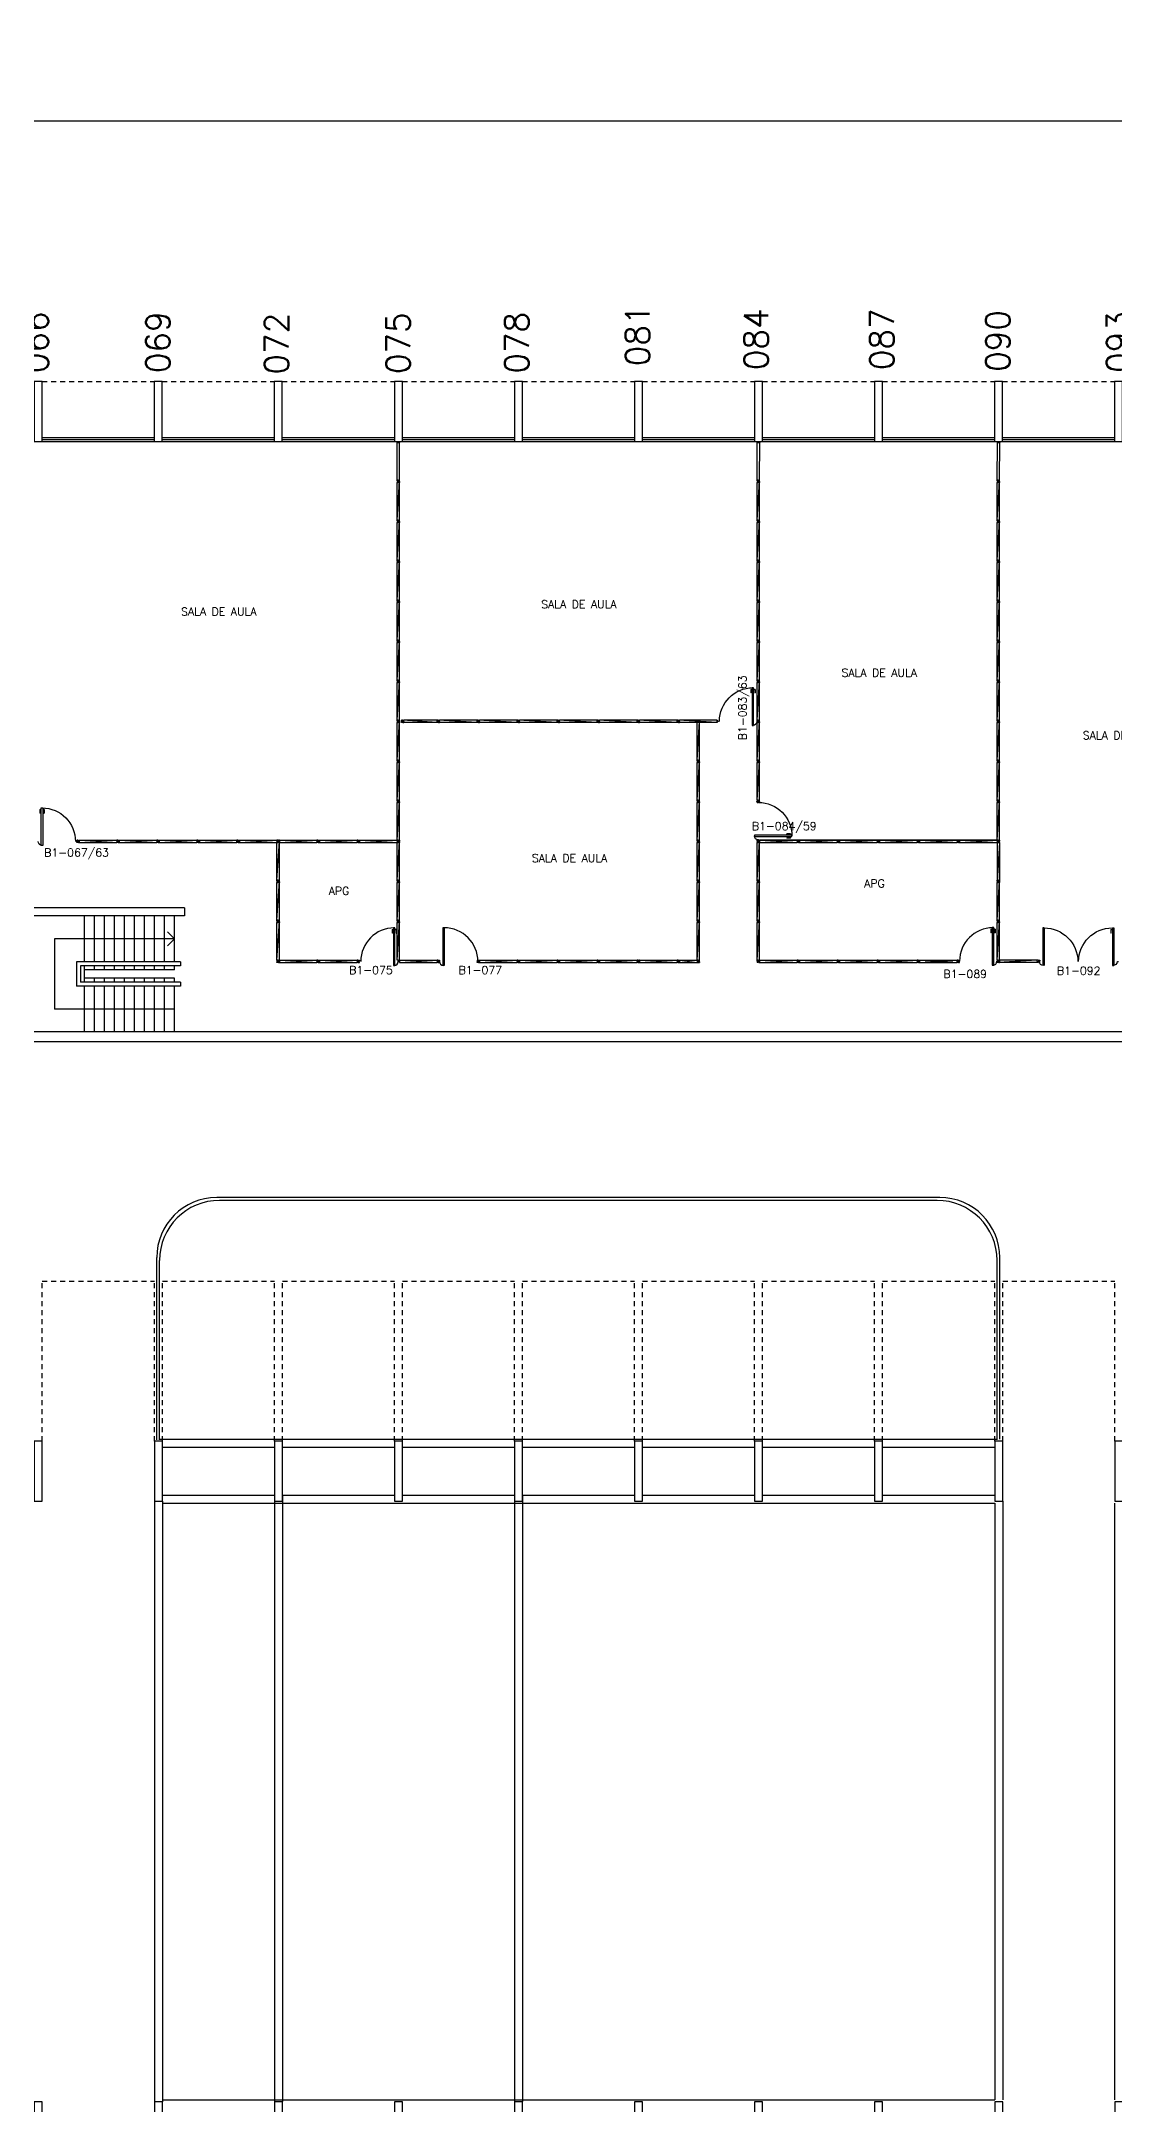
# Model space of a CAD drawing. Header units: millimetres. Extents: x 2641 to 2879, y 1208 to 1302.
# Drawn here: x 2720.1 to 2746.9, y 1250.3 to 1301.9 of the extents above; entities that cross this region are included whole.
import ezdxf
from ezdxf.enums import TextEntityAlignment as Align

# ---------------------------------------------------------------- set-up
doc = ezdxf.new("R2010")
doc.units = ezdxf.units.MM
doc.linetypes.add('HIDDEN2', pattern=[0.1875, 0.125, -0.0625])
for name, color, linetype in [('1', 1, 'Continuous'), ('ALV', 2, 'Continuous'), ('AREA', 2, 'Continuous'), ('BANC', 2, 'Continuous'), ('DIV', 2, 'Continuous'), ('ESC', 1, 'Continuous'), ('ESQ', 1, 'Continuous'), ('ESTR', 3, 'Continuous'), ('NOPILAR1', 2, 'Continuous'), ('PISO', 1, 'Continuous'), ('PORTA', 2, 'Continuous'), ('PROJ', 1, 'HIDDEN2'), ('TEXTO-ENDEREÇO', 2, 'Continuous'), ('TEXTOCENTROCUSTO', 2, 'Continuous')]:
    doc.layers.add(name, color=color, linetype=linetype)
doc.layers.add('3', color=1, linetype='Continuous', lineweight=25)
doc.styles.add('1', font='romans.shx')
doc.styles.add('NOPILAR', font='simplex.shx', dxfattribs={"height": 0.6})
doc.styles.add('UNB-100', font='simplex.shx', dxfattribs={"height": 0.2})
doc.styles.add('UNB-100-1', font='simplex.shx', dxfattribs={"height": 0.2})
doc.dimstyles.new('1-600', dxfattribs={"dimtxt": 1.1, "dimasz": 2.5, "dimexe": 2, "dimexo": 4, "dimgap": 0.2, "dimtad": 1, "dimdec": 0, "dimzin": 4, "dimdsep": 46, "dimlunit": 6, "dimtxsty": '1', "dimblk1": 'NONE', "dimblk2": 'NONE', "dimsah": 1, "dimcen": 0, "dimclrd": 2, "dimclre": 2, "dimclrt": 2, "dimadec": 0, "dimazin": 0, "dimtfac": 1, "dimtdec": 0, "dimtmove": 2, "dimatfit": 3, "dimldrblk": 'NONE', "dimfxl": 1, "dimtolj": 1, "dimtzin": 0, "dimarcsym": 0})

# ---------------------------------------------------------------- blocks, each defined once
blk = doc.blocks.new('PILAR-SLS')
for points in [[(0, -1.5), (0.2, -1.5), (0.2, 0), (0, 0)], [(0.003, -27.987), (0.203, -27.987), (0.203, -26.487), (0.003, -26.487)], [(0.003, -44.497), (0.203, -44.497), (0.203, -42.997), (0.003, -42.997)]]:
    blk.add_lwpolyline(points, close=True)
blk = doc.blocks.new('*D54')
at = {"layer": 'DEFPOINTS', "color": 0, "transparency": 16777216}
for p in [(2653.93, 1299.895), (2653.93, 1293.396), (2876.13, 1293.396)]:
    blk.add_point(p, dxfattribs=at)
at = {"layer": 'TEXTOCENTROCUSTO', "color": 2, "lineweight": -2, "transparency": 16777216}
for p, q in [((2653.93, 1297.396), (2653.93, 1301.895)), ((2876.13, 1297.396), (2876.13, 1301.895)), ((2876.13, 1299.895), (2653.93, 1299.895))]:
    blk.add_line(p, q, dxfattribs=at)
at = {"layer": 'TEXTOCENTROCUSTO', "color": 2, "transparency": 16777216, "insert": (2765.03, 1300.645), "char_height": 1.1, "attachment_point": 5, "rotation": 0, "style": '1'}
blk.add_mtext('\\A1;PRC', dxfattribs=at)
blk = doc.blocks.new('_NONE')
at = {"color": 0, "linetype": 'ByBlock'}
blk.add_circle((0, 0), 0.25, dxfattribs=at)
blk = doc.blocks.new('DIVMT-SLS')
for p, q in [((-0.03, 0.03), (-0.03, 0.006)), ((-0.008, 0.03), (-0.03, 0.03)), ((-0.0185, 0.006), (-0.03, 0.006)), ((-0.0185, -0.006), (-0.0185, 0.006)), ((-0.008, 0.03), (-0.008, 0.02)), ((-0.008, 0.02), (0.008, 0.02)), ((-0.0051, 0), (0.0051, 0)), ((0.0051, 0), (-0.0051, 0)), ((-0.0051, 0), (0.0051, 0)), ((0.97, -0.03), (0, 0.03)), ((0, -0.0051), (0, 0.0051)), ((0, 0.0051), (0, -0.0051)), ((0.008, 0.03), (0.008, 0.02)), ((0.008, 0.03), (0.03, 0.03)), ((0.0205, 0.006), (0.03, 0.006)), ((0.0205, -0.006), (0.0205, 0.006)), ((0.0205, 0.006), (0.0205, -0.006)), ((0.0205, 0.006), (0.03, 0.006)), ((0.97, 0.03), (0.03, 0.03)), ((0.03, 0.006), (0.03, 0.03)), ((0.03, -0.03), (0.03, 0.03)), ((0.03, -0.005), (0.03, 0.005)), ((0.97, 0.03), (0.97, 0.009)), ((0.97, 0.009), (0.97, 0.027)), ((0.9795, 0.006), (0.97, 0.006)), ((0.97, -0.005), (0.97, 0.005)), ((0.9795, 0.006), (0.9795, -0.006)), ((1.0051, 0), (0.9949, 0)), ((1, 0.0051), (1, -0.0051)), ((-0.0185, -0.006), (-0.03, -0.006)), ((-0.03, -0.03), (-0.03, -0.006)), ((-0.008, -0.03), (-0.03, -0.03)), ((-0.008, -0.03), (-0.008, -0.02)), ((-0.008, -0.02), (0.008, -0.02)), ((0.008, -0.03), (0.008, -0.02)), ((0.008, -0.03), (0.03, -0.03)), ((0.0205, -0.006), (0.03, -0.006)), ((0.0205, -0.006), (0.03, -0.006)), ((0.03, -0.006), (0.03, -0.03)), ((0.97, -0.03), (0.03, -0.03)), ((0.9795, -0.006), (0.97, -0.006)), ((0.97, -0.009), (0.97, -0.027))]:
    blk.add_line(p, q)
blk = doc.blocks.new('ESCBSL-SLS')
for p, q in [((0.005, 3.105), (4.007, 3.105)), ((0.005, 3.105), (0.005, 2.905)), ((4.007, 3.105), (4.007, 0.005)), ((0.005, 2.905), (4.007, 2.905)), ((0.254, 1.755), (0.254, 2.905)), ((0.504, 1.755), (0.504, 2.905)), ((0.754, 1.755), (0.754, 2.905)), ((1.004, 1.755), (1.004, 2.905)), ((1.254, 1.755), (1.254, 2.905)), ((1.504, 1.755), (1.504, 2.905)), ((1.754, 1.755), (1.754, 2.905)), ((2.004, 1.755), (2.004, 2.905)), ((2.254, 1.755), (2.254, 2.905)), ((2.504, 1.755), (2.504, 2.905)), ((3.807, 2.905), (3.807, 0.005)), ((3.927, 2.905), (3.927, 0.005)), ((0.102, 1.755), (2.702, 1.755)), ((0.102, 1.755), (0.102, 1.655)), ((0.102, 1.655), (2.602, 1.655)), ((0.254, 1.555), (0.254, 1.655)), ((0.254, 1.555), (0.747, 1.555)), ((0.504, 1.555), (0.504, 1.655)), ((0.747, 1.555), (1.533, 1.555)), ((0.754, 1.555), (0.754, 1.655)), ((1.004, 1.555), (1.004, 1.655)), ((1.254, 1.555), (1.254, 1.655)), ((1.468, 1.555), (1.745, 1.555)), ((1.504, 1.555), (1.504, 1.655)), ((1.745, 1.555), (2.504, 1.555)), ((1.754, 1.555), (1.754, 1.655)), ((2.004, 1.555), (2.004, 1.655)), ((2.254, 1.555), (2.254, 1.655)), ((2.504, 1.252), (2.504, 1.655)), ((2.602, 1.655), (2.602, 1.252)), ((2.702, 1.755), (2.702, 1.152)), ((0.102, 1.252), (2.602, 1.252)), ((0.102, 1.252), (0.102, 1.152)), ((0.102, 1.152), (2.702, 1.152)), ((0.254, 1.352), (2.504, 1.352)), ((0.254, 1.252), (0.254, 1.352)), ((0.254, 0.005), (0.254, 1.152)), ((0.504, 1.252), (0.504, 1.352)), ((0.504, 0.005), (0.504, 1.152)), ((0.754, 1.252), (0.754, 1.352)), ((0.754, 0.005), (0.754, 1.152)), ((1.004, 1.252), (1.004, 1.352)), ((1.004, 0.005), (1.004, 1.152)), ((1.254, 1.252), (1.254, 1.352)), ((1.254, 0.005), (1.254, 1.152)), ((1.504, 1.252), (1.504, 1.352)), ((1.504, 0.005), (1.504, 1.152)), ((1.754, 1.252), (1.754, 1.352)), ((1.754, 0.005), (1.754, 1.152)), ((2.004, 1.252), (2.004, 1.352)), ((2.004, 0.005), (2.004, 1.152)), ((2.254, 1.252), (2.254, 1.352)), ((2.254, 0.005), (2.254, 1.152)), ((2.504, 0.005), (2.504, 1.152))]:
    blk.add_line(p, q)
blk = doc.blocks.new('MTT-SLS')
for p, q in [((-0.008, 0.03), (-0.03, 0.03)), ((-0.03, 0.03), (-0.03, 0.006)), ((-0.0185, 0.006), (-0.03, 0.006)), ((-0.0185, -0.006), (-0.0185, 0.006)), ((-0.008, 0.03), (-0.008, 0.02)), ((-0.008, 0.02), (0.008, 0.02)), ((-0.0051, 0), (0.0051, 0)), ((0, -0.0051), (0, 0.0051)), ((0.008, 0.03), (0.03, 0.03)), ((0.008, 0.03), (0.008, 0.02)), ((0.0205, -0.006), (0.0205, 0.006)), ((0.0205, 0.006), (0.03, 0.006)), ((0.03, 0.006), (0.03, 0.03)), ((-0.03, -0.03), (-0.03, -0.006)), ((-0.0185, -0.006), (-0.03, -0.006)), ((-0.008, -0.03), (-0.03, -0.03)), ((-0.008, -0.02), (0.008, -0.02)), ((-0.008, -0.03), (-0.008, -0.02)), ((0.008, -0.03), (0.008, -0.02)), ((0.008, -0.03), (0.03, -0.03)), ((0.0205, -0.006), (0.03, -0.006)), ((0.03, -0.006), (0.03, -0.03))]:
    blk.add_line(p, q)
blk = doc.blocks.new('DIVINI-SLS')
for p, q in [((-0.005, 0), (0.005, 0)), ((0.008, 0.02), (0, 0.02)), ((0, 0.001), (0, 0.02)), ((0, -0.005), (0, 0.005)), ((0, -0.02), (0, 0.001)), ((0.008, 0.03), (0.03, 0.03)), ((0.008, 0.03), (0.008, 0.02)), ((0.02, 0.006), (0.03, 0.006)), ((0.02, 0.006), (0.02, -0.006)), ((0.02, -0.004), (0.02, 0.004)), ((0.023, 0.006), (0.027, 0.006)), ((0.97, 0.03), (0.03, 0.03)), ((0.03, -0.03), (0.03, 0.03)), ((0.03, 0.009), (0.03, 0.027)), ((0.03, -0.005), (0.03, 0.005)), ((0.97, 0.03), (0.97, 0.009)), ((0.97, -0.03), (0.97, 0.03)), ((0.97, 0.009), (0.97, 0.027)), ((0.98, 0.006), (0.97, 0.006)), ((0.97, -0.005), (0.97, 0.005)), ((0.98, 0.006), (0.98, -0.006)), ((0.99, 0), (1.008, 0)), ((0.999, 0.006), (0.999, -0.006)), ((0, -0.02), (0.008, -0.02)), ((0.008, -0.03), (0.008, -0.02)), ((0.008, -0.03), (0.03, -0.03)), ((0.02, -0.006), (0.03, -0.006)), ((0.023, -0.006), (0.027, -0.006)), ((0.03, -0.009), (0.03, -0.027)), ((0.97, -0.03), (0.03, -0.03)), ((0.98, -0.006), (0.97, -0.006)), ((0.97, -0.009), (0.97, -0.027))]:
    blk.add_line(p, q)
blk = doc.blocks.new('PDVDP-SLS')
for p, q in [((0.112, 0.84), (0.112, -0.1)), ((0.147, 0.84), (0.112, 0.84)), ((0.147, 0.84), (0.147, -0.1)), ((1.853, 0.84), (1.888, 0.84)), ((1.853, 0.84), (1.853, -0.1)), ((1.888, 0.84), (1.888, -0.1)), ((0.009, 0), (-0.009, 0)), ((0, -0.012), (0, 0.01)), ((0.147, -0.1), (0.112, -0.1))]:
    blk.add_line(p, q)
for centre, radius, start, end in [((0.148, -0.002), 0.843, 0, 90), ((1.853, -0.002), 0.843, 90, 180), ((0.131, 0), 0.101, 180, 270), ((1.87, 0), 0.101, 270, 0)]:
    blk.add_arc(centre, radius, start, end)
blk = doc.blocks.new('PDVD-SLS')
at = {"layer": 'DIV'}
for p, q in [((-0.192, 0.8), (-0.152, 0.8)), ((-0.192, 0.8), (-0.192, 0.71)), ((-0.182, 0.71), (-0.192, 0.71)), ((-0.182, 0.79), (-0.152, 0.79)), ((-0.182, 0.79), (-0.182, 0.71)), ((-0.153, 0.84), (-0.153, -0.1)), ((-0.118, 0.84), (-0.153, 0.84)), ((-0.118, -0.1), (-0.118, 0.84)), ((-0.078, 0.8), (-0.118, 0.8)), ((-0.088, 0.79), (-0.118, 0.79)), ((-0.088, 0.79), (-0.088, 0.71)), ((-0.088, 0.71), (-0.078, 0.71)), ((-0.078, 0.8), (-0.078, 0.71)), ((-0.118, -0.1), (-0.118, 0.043)), ((-0.118, -0.1), (-0.118, 0.029)), ((-0.153, -0.1), (-0.118, -0.1))]:
    blk.add_line(p, q, dxfattribs=at)
for centre, radius, start, end in [((-0.133, 0), 0.839, 90.1717, 180), ((-0.138, 0), 0.1, 271.4326, 0)]:
    blk.add_arc(centre, radius, start, end, dxfattribs=at)
blk = doc.blocks.new('PDVE-SLS')
at = {"layer": 'DIV'}
for p, q in [((-0.1, -0.152), (-0.1, -0.118)), ((-0.1, -0.118), (0.029, -0.118)), ((-0.1, -0.118), (0.043, -0.118)), ((-0.1, -0.118), (0.84, -0.118)), ((0.84, -0.152), (-0.1, -0.152)), ((0.8, -0.078), (0.71, -0.078)), ((0.71, -0.088), (0.71, -0.078)), ((0.79, -0.088), (0.71, -0.088)), ((0.79, -0.182), (0.71, -0.182)), ((0.71, -0.182), (0.71, -0.192)), ((0.8, -0.192), (0.71, -0.192)), ((0.79, -0.088), (0.79, -0.118)), ((0.79, -0.182), (0.79, -0.152)), ((0.8, -0.078), (0.8, -0.118)), ((0.8, -0.192), (0.8, -0.152)), ((0.84, -0.118), (0.84, -0.152))]:
    blk.add_line(p, q, dxfattribs=at)
for centre, radius, start, end in [((0, -0.138), 0.1, 90, 178.5674), ((0, -0.133), 0.839, 270, 359.8283)]:
    blk.add_arc(centre, radius, start, end, dxfattribs=at)

msp = doc.modelspace()

# ---------------------------------------------------------------- linework, layer by layer
for p, q in [((2737.997, 1282.868), (2738.018, 1282.868)), ((2738.018, 1282.868), (2738, 1282.868)), ((2738.021, 1282.877), (2738.033, 1282.877)), ((2738.021, 1282.877), (2738.021, 1282.868)), ((2738.022, 1282.898), (2738.032, 1282.898)), ((2738.032, 1282.868), (2738.022, 1282.868)), ((2738.027, 1282.903), (2738.027, 1282.892)), ((2738.033, 1282.877), (2738.033, 1282.868)), ((2738.036, 1282.868), (2738.054, 1282.868)), ((2730.037, 1278.899), (2730.019, 1278.899)), ((2730.028, 1278.886), (2730.028, 1278.909)), ((2735.018, 1278.928), (2735, 1278.928)), ((2735.021, 1278.918), (2735.021, 1278.928)), ((2735.033, 1278.918), (2735.021, 1278.918)), ((2735.022, 1278.928), (2735.032, 1278.928)), ((2735.032, 1278.898), (2735.022, 1278.898)), ((2735.027, 1278.892), (2735.027, 1278.903)), ((2735.033, 1278.918), (2735.033, 1278.928)), ((2735.036, 1278.928), (2735.054, 1278.928)), ((2735.057, 1278.928), (2735.036, 1278.928))]:
    msp.add_line(p, q)
at = {"layer": '1', "color": 1}
msp.add_line((2743.997, 1281.928), (2738.076, 1281.928), dxfattribs=at)
at = {"layer": 'ALV'}
for p, q in [((2730.141, 1279.739), (2730.141, 1278.799)), ((2730.176, 1279.739), (2730.141, 1279.739)), ((2730.176, 1279.739), (2730.176, 1278.799)), ((2730.176, 1278.799), (2730.141, 1278.799))]:
    msp.add_line(p, q, dxfattribs=at)
for centre, radius, start, end in [((2730.176, 1278.896), 0.843, 0, 90), ((2730.159, 1278.899), 0.101, 180, 270)]:
    msp.add_arc(centre, radius, start, end, dxfattribs=at)
at = {"layer": 'BANC'}
for p, q in [((2876.027, 1277.135), (2654.13, 1277.135)), ((2876.027, 1276.885), (2654.13, 1276.885))]:
    msp.add_line(p, q, dxfattribs=at)
at = {"layer": 'DIV'}
for p, q in [((2738, 1291.888), (2738, 1291.896)), ((2744, 1291.888), (2744, 1291.896)), ((2729.105, 1284.928), (2729.105, 1284.907)), ((2729.105, 1284.868), (2729.105, 1284.928)), ((2729.105, 1284.928), (2729.105, 1284.904)), ((2729.127, 1284.928), (2729.105, 1284.928)), ((2729.105, 1284.907), (2729.105, 1284.925)), ((2729.115, 1284.904), (2729.105, 1284.904)), ((2729.117, 1284.904), (2729.105, 1284.904)), ((2729.105, 1284.893), (2729.105, 1284.903)), ((2729.115, 1284.892), (2729.105, 1284.892)), ((2729.117, 1284.892), (2729.105, 1284.892)), ((2729.105, 1284.868), (2729.105, 1284.892)), ((2729.105, 1284.889), (2729.105, 1284.871)), ((2729.127, 1284.868), (2729.105, 1284.868)), ((2729.115, 1284.904), (2729.115, 1284.892)), ((2729.117, 1284.892), (2729.117, 1284.904)), ((2729.127, 1284.928), (2729.127, 1284.918)), ((2729.127, 1284.918), (2729.143, 1284.918)), ((2729.127, 1284.868), (2729.127, 1284.878)), ((2729.127, 1284.878), (2729.143, 1284.878)), ((2729.14, 1284.898), (2729.13, 1284.898)), ((2729.13, 1284.898), (2729.14, 1284.898)), ((2729.14, 1284.898), (2729.13, 1284.898)), ((2729.13, 1284.898), (2729.14, 1284.898)), ((2729.997, 1284.868), (2729.135, 1284.928)), ((2729.135, 1284.903), (2729.135, 1284.892)), ((2729.135, 1284.892), (2729.135, 1284.903)), ((2729.135, 1284.903), (2729.135, 1284.892)), ((2729.143, 1284.928), (2729.143, 1284.918)), ((2729.143, 1284.928), (2729.165, 1284.928)), ((2729.143, 1284.868), (2729.143, 1284.878)), ((2729.143, 1284.868), (2729.165, 1284.868)), ((2729.156, 1284.904), (2729.165, 1284.904)), ((2729.156, 1284.892), (2729.156, 1284.904)), ((2729.156, 1284.904), (2729.156, 1284.892)), ((2729.156, 1284.904), (2729.165, 1284.904)), ((2729.156, 1284.892), (2729.165, 1284.892)), ((2729.156, 1284.892), (2729.165, 1284.892)), ((2729.997, 1284.928), (2729.165, 1284.928)), ((2729.165, 1284.904), (2729.165, 1284.928)), ((2729.165, 1284.868), (2729.165, 1284.928)), ((2729.165, 1284.893), (2729.165, 1284.903)), ((2729.165, 1284.892), (2729.165, 1284.868)), ((2729.997, 1284.868), (2729.165, 1284.868)), ((2729.997, 1284.928), (2729.997, 1284.907)), ((2729.997, 1284.868), (2729.997, 1284.928)), ((2729.997, 1284.928), (2729.997, 1284.907)), ((2729.997, 1284.907), (2729.997, 1284.925)), ((2729.997, 1284.907), (2729.997, 1284.925)), ((2730.006, 1284.904), (2729.997, 1284.904)), ((2730.006, 1284.904), (2729.997, 1284.904)), ((2729.997, 1284.893), (2729.997, 1284.903)), ((2729.997, 1284.893), (2729.997, 1284.903)), ((2730.006, 1284.892), (2729.997, 1284.892)), ((2730.006, 1284.892), (2729.997, 1284.892)), ((2729.997, 1284.889), (2729.997, 1284.871)), ((2729.997, 1284.889), (2729.997, 1284.871)), ((2730.006, 1284.904), (2730.006, 1284.892)), ((2730.006, 1284.904), (2730.006, 1284.892)), ((2730.032, 1284.898), (2730.022, 1284.898)), ((2730.032, 1284.898), (2730.022, 1284.898)), ((2730.027, 1284.903), (2730.027, 1284.892)), ((2730.027, 1284.903), (2730.027, 1284.892)), ((2730.997, 1284.928), (2730.997, 1284.907)), ((2730.997, 1284.868), (2730.997, 1284.928)), ((2730.997, 1284.907), (2730.997, 1284.925)), ((2731.006, 1284.904), (2730.997, 1284.904)), ((2730.997, 1284.893), (2730.997, 1284.903)), ((2731.006, 1284.892), (2730.997, 1284.892)), ((2730.997, 1284.889), (2730.997, 1284.871)), ((2731.006, 1284.904), (2731.006, 1284.892)), ((2731.032, 1284.898), (2731.022, 1284.898)), ((2731.027, 1284.903), (2731.027, 1284.892)), ((2736.497, 1283.928), (2736.557, 1284.898)), ((2736.497, 1283.928), (2736.497, 1284.868)), ((2736.557, 1283.928), (2736.557, 1284.868)), ((2736.497, 1283.906), (2736.497, 1283.928)), ((2736.497, 1283.928), (2736.521, 1283.928)), ((2736.497, 1283.906), (2736.507, 1283.906)), ((2736.497, 1282.928), (2736.557, 1283.898)), ((2736.497, 1283.89), (2736.507, 1283.89)), ((2736.497, 1283.89), (2736.497, 1283.868)), ((2736.497, 1282.928), (2736.497, 1283.868)), ((2736.521, 1283.868), (2736.497, 1283.868)), ((2736.497, 1283.868), (2736.557, 1283.868)), ((2736.518, 1283.928), (2736.5, 1283.928)), ((2736.507, 1283.906), (2736.507, 1283.89)), ((2736.521, 1283.916), (2736.521, 1283.928)), ((2736.521, 1283.918), (2736.521, 1283.928)), ((2736.533, 1283.918), (2736.521, 1283.918)), ((2736.521, 1283.916), (2736.533, 1283.916)), ((2736.521, 1283.877), (2736.533, 1283.877)), ((2736.521, 1283.877), (2736.521, 1283.868)), ((2736.533, 1283.877), (2736.521, 1283.877)), ((2736.521, 1283.877), (2736.521, 1283.868)), ((2736.522, 1283.928), (2736.532, 1283.928)), ((2736.522, 1283.898), (2736.532, 1283.898)), ((2736.532, 1283.898), (2736.522, 1283.898)), ((2736.532, 1283.898), (2736.522, 1283.898)), ((2736.522, 1283.868), (2736.532, 1283.868)), ((2736.527, 1283.903), (2736.527, 1283.892)), ((2736.527, 1283.892), (2736.527, 1283.903)), ((2736.527, 1283.903), (2736.527, 1283.892)), ((2736.527, 1283.892), (2736.527, 1283.903)), ((2736.533, 1283.916), (2736.533, 1283.928)), ((2736.557, 1283.928), (2736.533, 1283.928)), ((2736.533, 1283.918), (2736.533, 1283.928)), ((2736.533, 1283.877), (2736.533, 1283.868)), ((2736.533, 1283.877), (2736.533, 1283.868)), ((2736.533, 1283.868), (2736.557, 1283.868)), ((2736.536, 1283.928), (2736.554, 1283.928)), ((2736.557, 1283.928), (2736.536, 1283.928)), ((2736.557, 1283.906), (2736.547, 1283.906)), ((2736.547, 1283.906), (2736.547, 1283.89)), ((2736.557, 1283.89), (2736.547, 1283.89)), ((2736.557, 1283.906), (2736.557, 1283.928)), ((2736.557, 1283.89), (2736.557, 1283.868)), ((2736.557, 1282.928), (2736.557, 1283.868)), ((2736.497, 1282.906), (2736.497, 1282.928)), ((2736.497, 1282.928), (2736.521, 1282.928)), ((2736.497, 1282.906), (2736.507, 1282.906)), ((2736.497, 1281.928), (2736.557, 1282.898)), ((2736.497, 1282.89), (2736.507, 1282.89)), ((2736.497, 1282.89), (2736.497, 1282.868)), ((2736.497, 1281.928), (2736.497, 1282.868)), ((2736.521, 1282.868), (2736.497, 1282.868)), ((2736.497, 1282.868), (2736.557, 1282.868)), ((2736.518, 1282.928), (2736.5, 1282.928)), ((2736.507, 1282.906), (2736.507, 1282.89)), ((2736.521, 1282.916), (2736.521, 1282.928)), ((2736.521, 1282.918), (2736.521, 1282.928)), ((2736.533, 1282.918), (2736.521, 1282.918)), ((2736.521, 1282.916), (2736.533, 1282.916)), ((2736.521, 1282.877), (2736.533, 1282.877)), ((2736.521, 1282.877), (2736.521, 1282.868)), ((2736.533, 1282.877), (2736.521, 1282.877)), ((2736.521, 1282.877), (2736.521, 1282.868)), ((2736.522, 1282.928), (2736.532, 1282.928)), ((2736.522, 1282.898), (2736.532, 1282.898)), ((2736.532, 1282.898), (2736.522, 1282.898)), ((2736.532, 1282.898), (2736.522, 1282.898)), ((2736.522, 1282.868), (2736.532, 1282.868)), ((2736.527, 1282.903), (2736.527, 1282.892)), ((2736.527, 1282.892), (2736.527, 1282.903)), ((2736.527, 1282.903), (2736.527, 1282.892)), ((2736.527, 1282.892), (2736.527, 1282.903)), ((2736.533, 1282.916), (2736.533, 1282.928)), ((2736.557, 1282.928), (2736.533, 1282.928)), ((2736.533, 1282.918), (2736.533, 1282.928)), ((2736.533, 1282.877), (2736.533, 1282.868)), ((2736.533, 1282.877), (2736.533, 1282.868)), ((2736.533, 1282.868), (2736.557, 1282.868)), ((2736.536, 1282.928), (2736.554, 1282.928)), ((2736.557, 1282.928), (2736.536, 1282.928)), ((2736.557, 1282.906), (2736.547, 1282.906)), ((2736.547, 1282.906), (2736.547, 1282.89)), ((2736.557, 1282.89), (2736.547, 1282.89)), ((2736.557, 1282.906), (2736.557, 1282.928)), ((2736.557, 1282.89), (2736.557, 1282.868)), ((2736.557, 1281.928), (2736.557, 1282.868)), ((2737.989, 1282.893), (2737.989, 1282.905)), ((2737.989, 1282.905), (2737.998, 1282.905)), ((2737.989, 1282.893), (2737.998, 1282.893)), ((2738.022, 1282.899), (2738.032, 1282.899)), ((2738.027, 1282.894), (2738.027, 1282.904)), ((2736.497, 1281.906), (2736.497, 1281.928)), ((2736.497, 1281.928), (2736.521, 1281.928)), ((2736.497, 1281.906), (2736.507, 1281.906)), ((2736.497, 1280.928), (2736.557, 1281.898)), ((2736.497, 1281.89), (2736.507, 1281.89)), ((2736.497, 1281.89), (2736.497, 1281.868)), ((2736.497, 1280.928), (2736.497, 1281.868)), ((2736.521, 1281.868), (2736.497, 1281.868)), ((2736.497, 1281.868), (2736.557, 1281.868)), ((2736.518, 1281.928), (2736.5, 1281.928)), ((2736.507, 1281.906), (2736.507, 1281.89)), ((2736.521, 1281.916), (2736.521, 1281.928)), ((2736.521, 1281.918), (2736.521, 1281.928)), ((2736.533, 1281.918), (2736.521, 1281.918)), ((2736.521, 1281.916), (2736.533, 1281.916)), ((2736.521, 1281.877), (2736.533, 1281.877)), ((2736.521, 1281.877), (2736.521, 1281.868)), ((2736.533, 1281.877), (2736.521, 1281.877)), ((2736.521, 1281.877), (2736.521, 1281.868)), ((2736.522, 1281.928), (2736.532, 1281.928)), ((2736.522, 1281.898), (2736.532, 1281.898)), ((2736.532, 1281.898), (2736.522, 1281.898)), ((2736.532, 1281.898), (2736.522, 1281.898)), ((2736.522, 1281.868), (2736.532, 1281.868)), ((2736.527, 1281.903), (2736.527, 1281.892)), ((2736.527, 1281.892), (2736.527, 1281.903)), ((2736.527, 1281.903), (2736.527, 1281.892)), ((2736.527, 1281.892), (2736.527, 1281.903)), ((2736.533, 1281.916), (2736.533, 1281.928)), ((2736.557, 1281.928), (2736.533, 1281.928)), ((2736.533, 1281.918), (2736.533, 1281.928)), ((2736.533, 1281.877), (2736.533, 1281.868)), ((2736.533, 1281.877), (2736.533, 1281.868)), ((2736.533, 1281.868), (2736.557, 1281.868)), ((2736.536, 1281.928), (2736.554, 1281.928)), ((2736.557, 1281.928), (2736.536, 1281.928)), ((2736.557, 1281.906), (2736.547, 1281.906)), ((2736.547, 1281.906), (2736.547, 1281.89)), ((2736.557, 1281.89), (2736.547, 1281.89)), ((2736.557, 1281.906), (2736.557, 1281.928)), ((2736.557, 1281.89), (2736.557, 1281.868)), ((2736.557, 1280.928), (2736.557, 1281.868)), ((2738.021, 1281.928), (2737.997, 1281.928)), ((2737.997, 1281.906), (2737.997, 1281.928)), ((2738.057, 1281.928), (2737.997, 1281.928)), ((2737.997, 1281.906), (2738.007, 1281.906)), ((2737.997, 1281.89), (2738.007, 1281.89)), ((2737.997, 1281.89), (2737.997, 1281.868)), ((2737.997, 1281.868), (2738.021, 1281.868)), ((2738.007, 1281.89), (2738.007, 1281.906)), ((2738.021, 1281.918), (2738.021, 1281.928)), ((2738.021, 1281.918), (2738.021, 1281.928)), ((2738.033, 1281.918), (2738.021, 1281.918)), ((2738.021, 1281.918), (2738.033, 1281.918)), ((2738.021, 1281.879), (2738.021, 1281.868)), ((2738.033, 1281.879), (2738.021, 1281.879)), ((2738.032, 1281.928), (2738.022, 1281.928)), ((2738.032, 1281.898), (2738.022, 1281.898)), ((2738.022, 1281.898), (2738.032, 1281.898)), ((2738.027, 1281.892), (2738.027, 1281.903)), ((2738.027, 1281.903), (2738.027, 1281.892)), ((2738.027, 1281.892), (2738.027, 1281.903)), ((2738.033, 1281.928), (2738.057, 1281.928)), ((2738.033, 1281.918), (2738.033, 1281.928)), ((2738.033, 1281.918), (2738.033, 1281.928)), ((2738.033, 1281.879), (2738.033, 1281.868)), ((2738.057, 1281.868), (2738.033, 1281.868)), ((2738.057, 1281.906), (2738.047, 1281.906)), ((2738.047, 1281.89), (2738.047, 1281.906)), ((2738.057, 1281.89), (2738.047, 1281.89)), ((2738.057, 1281.906), (2738.057, 1281.928)), ((2738.057, 1281.89), (2738.057, 1281.868)), ((2736.497, 1280.906), (2736.497, 1280.928)), ((2736.497, 1280.928), (2736.521, 1280.928)), ((2736.497, 1280.906), (2736.507, 1280.906)), ((2736.497, 1279.928), (2736.557, 1280.898)), ((2736.497, 1280.89), (2736.507, 1280.89)), ((2736.497, 1280.89), (2736.497, 1280.868)), ((2736.497, 1279.928), (2736.497, 1280.868)), ((2736.521, 1280.868), (2736.497, 1280.868)), ((2736.497, 1280.868), (2736.557, 1280.868)), ((2736.518, 1280.928), (2736.5, 1280.928)), ((2736.507, 1280.906), (2736.507, 1280.89)), ((2736.521, 1280.916), (2736.521, 1280.928)), ((2736.521, 1280.918), (2736.521, 1280.928)), ((2736.533, 1280.918), (2736.521, 1280.918)), ((2736.521, 1280.916), (2736.533, 1280.916)), ((2736.521, 1280.877), (2736.533, 1280.877)), ((2736.521, 1280.877), (2736.521, 1280.868)), ((2736.533, 1280.877), (2736.521, 1280.877)), ((2736.521, 1280.877), (2736.521, 1280.868)), ((2736.522, 1280.928), (2736.532, 1280.928)), ((2736.522, 1280.898), (2736.532, 1280.898)), ((2736.532, 1280.898), (2736.522, 1280.898)), ((2736.532, 1280.898), (2736.522, 1280.898)), ((2736.522, 1280.868), (2736.532, 1280.868)), ((2736.527, 1280.903), (2736.527, 1280.892)), ((2736.527, 1280.892), (2736.527, 1280.903)), ((2736.527, 1280.903), (2736.527, 1280.892)), ((2736.527, 1280.892), (2736.527, 1280.903)), ((2736.533, 1280.916), (2736.533, 1280.928)), ((2736.557, 1280.928), (2736.533, 1280.928)), ((2736.533, 1280.918), (2736.533, 1280.928)), ((2736.533, 1280.877), (2736.533, 1280.868)), ((2736.533, 1280.877), (2736.533, 1280.868)), ((2736.533, 1280.868), (2736.557, 1280.868)), ((2736.536, 1280.928), (2736.554, 1280.928)), ((2736.557, 1280.928), (2736.536, 1280.928)), ((2736.557, 1280.906), (2736.547, 1280.906)), ((2736.547, 1280.906), (2736.547, 1280.89)), ((2736.557, 1280.89), (2736.547, 1280.89)), ((2736.557, 1280.906), (2736.557, 1280.928)), ((2736.557, 1280.89), (2736.557, 1280.868)), ((2736.557, 1279.928), (2736.557, 1280.868)), ((2736.497, 1279.906), (2736.497, 1279.928)), ((2736.497, 1279.928), (2736.521, 1279.928)), ((2736.497, 1279.906), (2736.507, 1279.906)), ((2736.497, 1278.928), (2736.557, 1279.898)), ((2736.497, 1279.89), (2736.507, 1279.89)), ((2736.497, 1279.89), (2736.497, 1279.868)), ((2736.497, 1278.928), (2736.497, 1279.868)), ((2736.521, 1279.868), (2736.497, 1279.868)), ((2736.497, 1279.868), (2736.557, 1279.868)), ((2736.518, 1279.928), (2736.5, 1279.928)), ((2736.507, 1279.906), (2736.507, 1279.89)), ((2736.521, 1279.916), (2736.521, 1279.928)), ((2736.521, 1279.918), (2736.521, 1279.928)), ((2736.533, 1279.918), (2736.521, 1279.918)), ((2736.521, 1279.916), (2736.533, 1279.916)), ((2736.521, 1279.877), (2736.533, 1279.877)), ((2736.521, 1279.877), (2736.521, 1279.868)), ((2736.533, 1279.877), (2736.521, 1279.877)), ((2736.521, 1279.877), (2736.521, 1279.868)), ((2736.522, 1279.928), (2736.532, 1279.928)), ((2736.522, 1279.898), (2736.532, 1279.898)), ((2736.532, 1279.898), (2736.522, 1279.898)), ((2736.532, 1279.898), (2736.522, 1279.898)), ((2736.522, 1279.868), (2736.532, 1279.868)), ((2736.527, 1279.903), (2736.527, 1279.892)), ((2736.527, 1279.892), (2736.527, 1279.903)), ((2736.527, 1279.903), (2736.527, 1279.892)), ((2736.527, 1279.892), (2736.527, 1279.903)), ((2736.533, 1279.916), (2736.533, 1279.928)), ((2736.557, 1279.928), (2736.533, 1279.928)), ((2736.533, 1279.918), (2736.533, 1279.928)), ((2736.533, 1279.877), (2736.533, 1279.868)), ((2736.533, 1279.877), (2736.533, 1279.868)), ((2736.533, 1279.868), (2736.557, 1279.868)), ((2736.536, 1279.928), (2736.554, 1279.928)), ((2736.557, 1279.928), (2736.536, 1279.928)), ((2736.557, 1279.906), (2736.547, 1279.906)), ((2736.547, 1279.906), (2736.547, 1279.89)), ((2736.557, 1279.89), (2736.547, 1279.89)), ((2736.557, 1279.906), (2736.557, 1279.928)), ((2736.557, 1279.89), (2736.557, 1279.868)), ((2736.557, 1278.928), (2736.557, 1279.868)), ((2731.032, 1278.898), (2731.022, 1278.898)), ((2731.027, 1278.892), (2731.027, 1278.903)), ((2732.032, 1278.898), (2732.022, 1278.898)), ((2732.027, 1278.892), (2732.027, 1278.903)), ((2736.02, 1278.898), (2736.031, 1278.898)), ((2736.022, 1278.898), (2736.032, 1278.898)), ((2736.026, 1278.892), (2736.026, 1278.903)), ((2736.027, 1278.892), (2736.027, 1278.903)), ((2736.046, 1278.892), (2736.046, 1278.904)), ((2736.046, 1278.904), (2736.056, 1278.904)), ((2736.046, 1278.892), (2736.056, 1278.892)), ((2736.047, 1278.892), (2736.047, 1278.904)), ((2736.047, 1278.904), (2736.057, 1278.904)), ((2736.047, 1278.892), (2736.057, 1278.892)), ((2736.056, 1278.928), (2736.533, 1278.928)), ((2736.056, 1278.928), (2736.497, 1278.868)), ((2736.056, 1278.907), (2736.056, 1278.925)), ((2736.056, 1278.903), (2736.056, 1278.893)), ((2736.056, 1278.889), (2736.056, 1278.871)), ((2736.056, 1278.868), (2736.056, 1278.889)), ((2736.056, 1278.868), (2736.533, 1278.868)), ((2736.057, 1278.928), (2736.533, 1278.928)), ((2736.057, 1278.907), (2736.057, 1278.925)), ((2736.057, 1278.903), (2736.057, 1278.893)), ((2736.057, 1278.889), (2736.057, 1278.871)), ((2736.057, 1278.868), (2736.057, 1278.889)), ((2736.057, 1278.868), (2736.533, 1278.868)), ((2736.497, 1278.906), (2736.497, 1278.928)), ((2736.497, 1278.928), (2736.521, 1278.928)), ((2736.497, 1278.906), (2736.507, 1278.906)), ((2736.497, 1278.89), (2736.507, 1278.89)), ((2736.497, 1278.89), (2736.497, 1278.868)), ((2736.521, 1278.868), (2736.497, 1278.868)), ((2736.497, 1278.868), (2736.557, 1278.868)), ((2736.517, 1278.869), (2736.499, 1278.869)), ((2736.518, 1278.928), (2736.5, 1278.928)), ((2736.507, 1278.906), (2736.507, 1278.89)), ((2736.521, 1278.916), (2736.521, 1278.928)), ((2736.521, 1278.918), (2736.521, 1278.928)), ((2736.533, 1278.918), (2736.521, 1278.918)), ((2736.521, 1278.916), (2736.533, 1278.916)), ((2736.521, 1278.877), (2736.533, 1278.877)), ((2736.521, 1278.877), (2736.521, 1278.868)), ((2736.533, 1278.877), (2736.521, 1278.877)), ((2736.521, 1278.877), (2736.521, 1278.868)), ((2736.521, 1278.869), (2736.531, 1278.869)), ((2736.522, 1278.928), (2736.532, 1278.928)), ((2736.522, 1278.898), (2736.532, 1278.898)), ((2736.532, 1278.898), (2736.522, 1278.898)), ((2736.532, 1278.898), (2736.522, 1278.898)), ((2736.522, 1278.868), (2736.532, 1278.868)), ((2736.527, 1278.903), (2736.527, 1278.892)), ((2736.527, 1278.892), (2736.527, 1278.903)), ((2736.527, 1278.903), (2736.527, 1278.892)), ((2736.527, 1278.892), (2736.527, 1278.903)), ((2736.533, 1278.916), (2736.533, 1278.928)), ((2736.557, 1278.928), (2736.533, 1278.928)), ((2736.533, 1278.918), (2736.533, 1278.928)), ((2736.533, 1278.877), (2736.533, 1278.868)), ((2736.533, 1278.877), (2736.533, 1278.868)), ((2736.533, 1278.868), (2736.557, 1278.868)), ((2736.535, 1278.869), (2736.553, 1278.869)), ((2736.556, 1278.869), (2736.535, 1278.869)), ((2736.536, 1278.928), (2736.554, 1278.928)), ((2736.557, 1278.928), (2736.536, 1278.928)), ((2736.557, 1278.906), (2736.547, 1278.906)), ((2736.547, 1278.906), (2736.547, 1278.89)), ((2736.557, 1278.89), (2736.547, 1278.89)), ((2736.557, 1278.906), (2736.557, 1278.928)), ((2736.557, 1278.89), (2736.557, 1278.868)), ((2737.997, 1278.904), (2737.997, 1278.928)), ((2738.019, 1278.928), (2737.997, 1278.928)), ((2737.997, 1278.928), (2737.997, 1278.868)), ((2738.006, 1278.904), (2737.997, 1278.904)), ((2738.006, 1278.904), (2737.997, 1278.904)), ((2737.997, 1278.903), (2737.997, 1278.893)), ((2737.997, 1278.892), (2737.997, 1278.868)), ((2738.006, 1278.892), (2737.997, 1278.892)), ((2738.006, 1278.892), (2737.997, 1278.892)), ((2738.019, 1278.868), (2737.997, 1278.868)), ((2738.006, 1278.904), (2738.006, 1278.892)), ((2738.006, 1278.892), (2738.006, 1278.904)), ((2738.019, 1278.928), (2738.019, 1278.918)), ((2738.035, 1278.918), (2738.019, 1278.918)), ((2738.019, 1278.868), (2738.019, 1278.878)), ((2738.035, 1278.878), (2738.019, 1278.878)), ((2738.032, 1278.898), (2738.022, 1278.898)), ((2738.022, 1278.898), (2738.032, 1278.898)), ((2738.032, 1278.898), (2738.022, 1278.898)), ((2738.027, 1278.903), (2738.027, 1278.892)), ((2738.027, 1278.892), (2738.027, 1278.903)), ((2738.035, 1278.928), (2738.035, 1278.918)), ((2738.035, 1278.928), (2738.057, 1278.928)), ((2738.035, 1278.868), (2738.035, 1278.878)), ((2738.035, 1278.868), (2738.057, 1278.868)), ((2738.045, 1278.904), (2738.057, 1278.904)), ((2738.045, 1278.904), (2738.045, 1278.892)), ((2738.045, 1278.892), (2738.057, 1278.892)), ((2738.057, 1278.928), (2738.057, 1278.904)), ((2738.057, 1278.868), (2738.057, 1278.892))]:
    msp.add_line(p, q, dxfattribs=at)
at = {"layer": 'ESC'}
for p, q in [((2723.435, 1279.46), (2723.259, 1279.637)), ((2720.435, 1279.46), (2720.435, 1277.709)), ((2723.435, 1279.46), (2720.435, 1279.46)), ((2723.435, 1279.46), (2723.259, 1279.284)), ((2723.435, 1277.709), (2720.435, 1277.709))]:
    msp.add_line(p, q, dxfattribs=at)
at = {"layer": 'ESQ'}
for p, q in [((2720.13, 1291.996), (2722.93, 1291.996)), ((2720.13, 1291.946), (2722.93, 1291.946)), ((2720.13, 1291.896), (2722.93, 1291.896)), ((2723.13, 1291.996), (2725.93, 1291.996)), ((2723.13, 1291.946), (2725.93, 1291.946)), ((2723.13, 1291.896), (2725.93, 1291.896)), ((2726.13, 1291.996), (2728.93, 1291.996)), ((2726.13, 1291.946), (2728.93, 1291.946)), ((2726.13, 1291.896), (2728.93, 1291.896)), ((2729.13, 1291.996), (2731.93, 1291.996)), ((2729.13, 1291.946), (2731.93, 1291.946)), ((2729.13, 1291.896), (2731.93, 1291.896)), ((2732.13, 1291.996), (2734.93, 1291.996)), ((2732.13, 1291.946), (2734.93, 1291.946)), ((2732.13, 1291.896), (2734.93, 1291.896)), ((2735.13, 1291.996), (2737.93, 1291.996)), ((2735.13, 1291.946), (2737.93, 1291.946)), ((2735.13, 1291.896), (2737.93, 1291.896)), ((2738.13, 1291.996), (2740.93, 1291.996)), ((2738.13, 1291.946), (2740.93, 1291.946)), ((2738.13, 1291.896), (2740.93, 1291.896)), ((2741.13, 1291.996), (2743.93, 1291.996)), ((2741.13, 1291.946), (2743.93, 1291.946)), ((2741.13, 1291.896), (2743.93, 1291.896)), ((2744.13, 1291.996), (2746.93, 1291.996)), ((2744.13, 1291.946), (2746.93, 1291.946)), ((2744.13, 1291.896), (2746.93, 1291.896))]:
    msp.add_line(p, q, dxfattribs=at)
at = {"layer": 'PISO'}
for p, q in [((2742.562, 1272.995), (2724.492, 1272.995)), ((2742.492, 1272.925), (2724.562, 1272.925)), ((2722.992, 1266.944), (2722.992, 1271.495)), ((2723.062, 1266.944), (2723.062, 1271.425)), ((2743.992, 1266.944), (2743.992, 1271.425)), ((2744.062, 1266.959), (2744.062, 1271.495)), ((2723.062, 1266.959), (2743.992, 1266.959)), ((2723.133, 1266.759), (2725.933, 1266.759)), ((2726.133, 1266.909), (2726.133, 1266.959)), ((2726.133, 1266.759), (2728.933, 1266.759)), ((2729.133, 1266.759), (2731.933, 1266.759)), ((2731.933, 1266.909), (2731.933, 1266.959)), ((2732.133, 1266.759), (2734.933, 1266.759)), ((2735.133, 1266.759), (2737.933, 1266.759)), ((2738.133, 1266.759), (2740.933, 1266.759)), ((2741.133, 1266.759), (2743.933, 1266.759)), ((2723.133, 1265.559), (2725.933, 1265.559)), ((2725.933, 1265.561), (2725.933, 1250.409)), ((2726.133, 1265.561), (2726.133, 1250.409)), ((2726.133, 1265.559), (2728.933, 1265.559)), ((2729.133, 1265.559), (2731.933, 1265.559)), ((2731.933, 1265.561), (2731.933, 1250.409)), ((2732.133, 1265.561), (2732.133, 1250.409)), ((2732.133, 1265.559), (2734.933, 1265.559)), ((2735.133, 1265.559), (2737.933, 1265.559)), ((2738.133, 1265.559), (2740.933, 1265.559)), ((2741.133, 1265.559), (2743.933, 1265.559)), ((2722.933, 1265.409), (2722.933, 1250.399)), ((2723.133, 1265.409), (2723.133, 1250.399)), ((2723.133, 1265.359), (2743.933, 1265.359)), ((2743.933, 1265.359), (2743.933, 1250.449)), ((2744.133, 1265.409), (2744.133, 1250.449)), ((2746.933, 1250.449), (2746.933, 1265.359)), ((2723.133, 1250.449), (2743.933, 1250.449))]:
    msp.add_line(p, q, dxfattribs=at)
for centre, start_param, end_param in [((2724.492, 1271.495), -0.785398, 0.785398), ((2724.562, 1271.425), -0.785398, 0.785398), ((2742.492, 1271.425), -2.356194, -0.785398), ((2742.562, 1271.495), -2.356194, -0.785398)]:
    msp.add_ellipse(centre, major_axis=(-1.061, 1.061), ratio=1, start_param=start_param, end_param=end_param, dxfattribs=at)
at = {"layer": 'PORTA'}
for p, q in [((2746.834, 1279.696), (2746.874, 1279.696)), ((2746.834, 1279.696), (2746.834, 1279.606)), ((2746.844, 1279.606), (2746.834, 1279.606))]:
    msp.add_line(p, q, dxfattribs=at)
at = {"layer": 'PROJ'}
for p, q in [((2720.13, 1293.396), (2722.93, 1293.396)), ((2723.13, 1293.396), (2725.93, 1293.396)), ((2726.13, 1293.396), (2728.93, 1293.396)), ((2729.13, 1293.396), (2731.93, 1293.396)), ((2732.13, 1293.396), (2734.93, 1293.396)), ((2735.13, 1293.396), (2737.93, 1293.396)), ((2738.13, 1293.396), (2740.93, 1293.396)), ((2741.13, 1293.396), (2743.93, 1293.396)), ((2744.13, 1293.396), (2746.93, 1293.396)), ((2720.133, 1266.909), (2720.133, 1270.909)), ((2720.133, 1270.909), (2722.933, 1270.909)), ((2722.933, 1266.909), (2722.933, 1270.909)), ((2723.133, 1266.909), (2723.133, 1270.909)), ((2723.133, 1270.909), (2725.933, 1270.909)), ((2725.933, 1266.909), (2725.933, 1270.909)), ((2726.133, 1266.909), (2726.133, 1270.909)), ((2726.133, 1270.909), (2728.933, 1270.909)), ((2728.933, 1266.909), (2728.933, 1270.909)), ((2729.133, 1266.909), (2729.133, 1270.909)), ((2729.133, 1270.909), (2731.933, 1270.909)), ((2731.933, 1266.909), (2731.933, 1270.909)), ((2732.133, 1266.909), (2732.133, 1270.909)), ((2732.133, 1270.909), (2734.933, 1270.909)), ((2734.933, 1266.909), (2734.933, 1270.909)), ((2735.133, 1266.909), (2735.133, 1270.909)), ((2735.133, 1270.909), (2737.933, 1270.909)), ((2737.933, 1266.909), (2737.933, 1270.909)), ((2738.133, 1266.909), (2738.133, 1270.909)), ((2738.133, 1270.909), (2740.933, 1270.909)), ((2740.933, 1266.909), (2740.933, 1270.909)), ((2741.133, 1266.909), (2741.133, 1270.909)), ((2741.133, 1270.909), (2743.933, 1270.909)), ((2743.933, 1266.909), (2743.933, 1270.909)), ((2744.133, 1266.909), (2744.133, 1270.909)), ((2744.133, 1270.909), (2746.933, 1270.909)), ((2746.933, 1266.909), (2746.933, 1270.909))]:
    msp.add_line(p, q, dxfattribs=at)

# ---------------------------------------------------------------- block references
at = {"layer": '3', "color": 3, "xscale": -1}
msp.add_blockref('PDVD-SLS', (2719.99, 1281.897), dxfattribs=at)
at = {"layer": '3', "color": 3}
msp.add_blockref('PDVD-SLS', (2729.064, 1278.897), dxfattribs=at)
at = {"layer": 'DIV'}
for name, p, rotation in [('DIVINI-SLS', (2729.03, 1291.896), 269.8217819123598), ('DIVINI-SLS', (2738.03, 1291.896), 269.8217819123598), ('DIVINI-SLS', (2744.03, 1291.896), 269.8217819123598), ('DIVMT-SLS', (2729.027, 1290.898), 270), ('DIVMT-SLS', (2738.027, 1290.898), 270), ('DIVMT-SLS', (2744.027, 1290.898), 270), ('DIVMT-SLS', (2729.027, 1289.898), 270), ('DIVMT-SLS', (2738.027, 1289.898), 270), ('DIVMT-SLS', (2744.027, 1289.898), 270), ('DIVMT-SLS', (2729.027, 1288.898), 270), ('DIVMT-SLS', (2738.027, 1288.898), 270), ('DIVMT-SLS', (2744.027, 1288.898), 270), ('DIVMT-SLS', (2729.027, 1287.898), 270), ('DIVMT-SLS', (2738.027, 1287.898), 270), ('DIVMT-SLS', (2744.027, 1287.898), 270), ('DIVMT-SLS', (2729.027, 1286.898), 270), ('DIVMT-SLS', (2738.027, 1286.898), 270), ('DIVMT-SLS', (2744.027, 1286.898), 270), ('DIVMT-SLS', (2729.027, 1285.898), 270), ('DIVMT-SLS', (2738.027, 1285.898), 270), ('DIVMT-SLS', (2744.027, 1285.898), 270), ('DIVMT-SLS', (2729.027, 1284.898), 270), ('DIVMT-SLS', (2738.027, 1284.898), 270), ('DIVMT-SLS', (2744.027, 1284.898), 270), ('DIVMT-SLS', (2729.027, 1283.898), 270), ('DIVMT-SLS', (2738.027, 1283.898), 270), ('DIVMT-SLS', (2744.027, 1283.898), 270), ('DIVMT-SLS', (2729.027, 1282.898), 270), ('DIVMT-SLS', (2744.027, 1282.898), 270), ('DIVMT-SLS', (2722.027, 1281.898), 180), ('DIVMT-SLS', (2723.027, 1281.898), 180), ('DIVMT-SLS', (2724.027, 1281.898), 180), ('DIVMT-SLS', (2725.027, 1281.898), 180), ('DIVMT-SLS', (2726.027, 1281.898), 180), ('DIVMT-SLS', (2726.027, 1281.898), 270), ('DIVMT-SLS', (2727.027, 1281.898), 180), ('DIVMT-SLS', (2728.027, 1281.898), 180), ('DIVMT-SLS', (2729.027, 1281.898), 180), ('DIVMT-SLS', (2729.027, 1281.898), 270), ('DIVMT-SLS', (2738.027, 1281.898), 270), ('DIVMT-SLS', (2739.027, 1281.898), 180), ('DIVMT-SLS', (2740.027, 1281.898), 180), ('DIVMT-SLS', (2741.027, 1281.898), 180), ('DIVMT-SLS', (2742.027, 1281.898), 180), ('DIVMT-SLS', (2743.027, 1281.898), 180), ('DIVMT-SLS', (2744.027, 1281.898), 180), ('DIVMT-SLS', (2726.027, 1280.898), 270), ('DIVMT-SLS', (2729.027, 1280.898), 270), ('DIVMT-SLS', (2738.027, 1280.898), 270), ('DIVMT-SLS', (2744.027, 1280.898), 270), ('DIVMT-SLS', (2726.027, 1279.898), 270), ('DIVMT-SLS', (2729.027, 1279.898), 270), ('DIVMT-SLS', (2738.027, 1279.898), 270), ('DIVMT-SLS', (2744.027, 1279.898), 270), ('DIVMT-SLS', (2727.027, 1278.898), 180), ('DIVMT-SLS', (2728.027, 1278.898), 180), ('DIVMT-SLS', (2730.027, 1278.898), 180), ('DIVMT-SLS', (2732.027, 1278.898), 180), ('DIVMT-SLS', (2733.027, 1278.898), 180), ('DIVMT-SLS', (2734.027, 1278.898), 180), ('DIVMT-SLS', (2735.027, 1278.898), 180), ('DIVMT-SLS', (2736.027, 1278.898), 180), ('DIVMT-SLS', (2739.027, 1278.898), 180), ('DIVMT-SLS', (2740.027, 1278.898), 180), ('DIVMT-SLS', (2741.027, 1278.898), 180), ('DIVMT-SLS', (2742.027, 1278.898), 180), ('DIVMT-SLS', (2743.027, 1278.898), 180)]:
    msp.add_blockref(name, p, dxfattribs=dict(at, rotation=rotation))
at = {"layer": 'DIV', "xscale": -1}
for name, p, rotation in [('PDVE-SLS', (2738.027, 1284.898), 270), ('PDVE-SLS', (2738.027, 1281.899), 180), ('DIVMT-SLS', (2744.027, 1280.898), 270), ('DIVMT-SLS', (2744.027, 1278.898), 180)]:
    msp.add_blockref(name, p, dxfattribs=dict(at, rotation=rotation))
at = {"layer": 'DIV'}
for name, p in [('DIVMT-SLS', (2730.027, 1284.898)), ('DIVMT-SLS', (2731.027, 1284.898)), ('DIVMT-SLS', (2732.027, 1284.898)), ('DIVMT-SLS', (2733.027, 1284.898)), ('DIVMT-SLS', (2734.027, 1284.898)), ('DIVMT-SLS', (2735.027, 1284.898)), ('DIVMT-SLS', (2736.027, 1284.898)), ('MTT-SLS', (2738.027, 1282.898)), ('MTT-SLS', (2721.027, 1281.898)), ('MTT-SLS', (2725.027, 1281.898)), ('PDVD-SLS', (2744.027, 1278.903)), ('MTT-SLS', (2726.027, 1278.898)), ('MTT-SLS', (2731.027, 1278.898)), ('MTT-SLS', (2732.027, 1278.898)), ('MTT-SLS', (2735.027, 1278.898))]:
    msp.add_blockref(name, p, dxfattribs=at)
at = {"layer": 'DIV', "xscale": -1}
for name, p in [('PDVDP-SLS', (2747.021, 1278.895)), ('DIVMT-SLS', (2743.027, 1278.898)), ('MTT-SLS', (2745.027, 1278.898))]:
    msp.add_blockref(name, p, dxfattribs=at)
at = {"layer": 'ESC', "xscale": -1}
msp.add_blockref('ESCBSL-SLS', (2723.69, 1277.13), dxfattribs=at)
at = {"layer": 'ESTR'}
for p in [(2719.93, 1293.396), (2722.93, 1293.396), (2725.93, 1293.396), (2728.93, 1293.396), (2731.93, 1293.396), (2734.93, 1293.396), (2737.93, 1293.396), (2740.93, 1293.396), (2743.93, 1293.396), (2746.93, 1293.396)]:
    msp.add_blockref('PILAR-SLS', p, dxfattribs=at)

# ---------------------------------------------------------------- texts
at = {"layer": 'AREA', "style": 'UNB-100'}
for s, p in [('SALA DE AULA', (2724.543, 1287.54)), ('SALA DE AULA', (2733.543, 1287.724)), ('SALA DE AULA', (2741.049, 1286.014)), ('SALA DE AULA', (2747.077, 1284.449)), ('SALA DE AULA', (2733.31, 1281.381)), ('APG', (2727.546, 1280.561)), ('APG', (2740.93, 1280.748))]:
    msp.add_text(s, height=0.2, dxfattribs=at).set_placement(p, align=Align.CENTER)
at = {"layer": 'NOPILAR1', "style": 'NOPILAR'}
for s, p in [('066', (2720.284, 1293.601)), ('069', (2723.322, 1293.601)), ('072', (2726.286, 1293.565)), ('075', (2729.324, 1293.577)), ('078', (2732.29, 1293.589)), ('081', (2735.309, 1293.775)), ('084', (2738.272, 1293.676)), ('087', (2741.414, 1293.676)), ('090', (2744.311, 1293.634)), ('093', (2747.33, 1293.607))]:
    msp.add_text(s, height=0.6, rotation=90, dxfattribs=at).set_placement(p)
at = {"layer": 'TEXTO-ENDEREÇO', "style": 'UNB-100-1'}
msp.add_text('B1-083/63', height=0.2, rotation=90, dxfattribs=at).set_placement((2737.731, 1284.426))
for s, p in [('B1-084/59', (2737.864, 1282.181)), ('B1-067/63', (2720.179, 1281.52)), ('B1-075', (2727.801, 1278.582)), ('B1-077', (2730.534, 1278.582)), ('B1-089', (2742.653, 1278.485)), ('B1-092', (2745.488, 1278.566))]:
    msp.add_text(s, height=0.2, dxfattribs=at).set_placement(p)

# ---------------------------------------------------------------- dimensions: what is measured, and where the dimension line sits
at = {"layer": 'TEXTOCENTROCUSTO'}
dim = msp.add_aligned_dim(p1=(2876.13, 1293.396), p2=(2653.93, 1293.396), distance=-6.499, text='PRC', dimstyle='1-600', dxfattribs=at)
dim.commit()
dim.dimension.update_dxf_attribs({"geometry": '*D54', "text_midpoint": (2765.03, 1300.645)})

doc.saveas('drawing.dxf')
